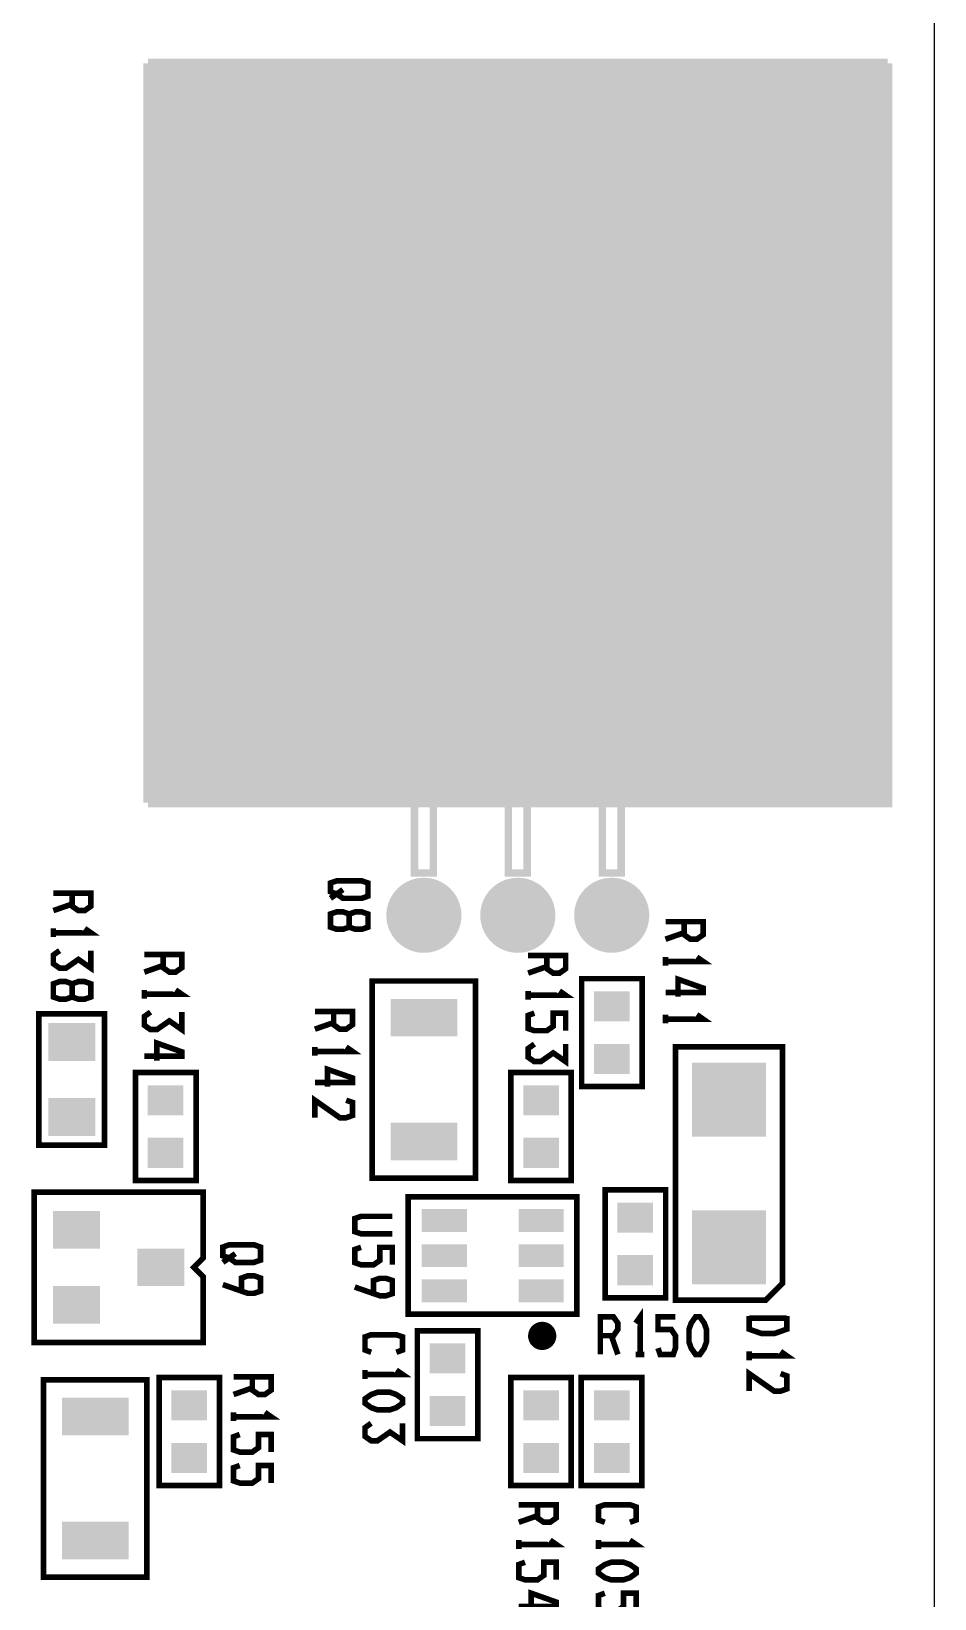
# Model space of a CAD drawing. Extents: x -8 to 204, y 99 to 321.
# Drawn here: x 69.87 to 94.3, y 151.57 to 193.97 of the extents above; entities that cross this region are included whole.
import ezdxf

# ---------------------------------------------------------------- set-up
doc = ezdxf.new("R2010")
doc.units = 0
doc.header["$MEASUREMENT"] = 0
doc.layers.get('0').update_dxf_attribs({"linetype": 'CONTINUOUS'})
for name, color, linetype in [('22-301-0_DRD', 1, 'CONTINUOUS'), ('22-301-0_SMT', 8, 'CONTINUOUS'), ('22-301-0_SST', 255, 'CONTINUOUS')]:
    doc.layers.add(name, color=color, linetype=linetype)

# ---------------------------------------------------------------- blocks, each defined once
blk = doc.blocks.new('ROUND_2')
at = {"const_width": 1.016}
blk.add_lwpolyline([(-0.508, 0, 1), (0.508, 0, 1)], format="xyb", close=True, dxfattribs=at)
blk = doc.blocks.new('RECTANGLE_4')
blk.add_solid([(0.63627, 0.51308), (0.63627, -0.51308), (-0.63627, 0.51308), (-0.63627, -0.51308)])
blk = doc.blocks.new('RECTANGLE_6')
blk.add_solid([(0.4826, 0.4064), (0.4826, -0.4064), (-0.4826, 0.4064), (-0.4826, -0.4064)])
blk = doc.blocks.new('RECTANGLE_10')
blk.add_solid([(0.9017, 0.508), (0.9017, -0.508), (-0.9017, 0.508), (-0.9017, -0.508)])
blk = doc.blocks.new('SQUARE_17')
blk.add_solid([(0.99949, 0.99949), (0.99949, -0.99949), (-0.99949, 0.99949), (-0.99949, -0.99949)])
blk = doc.blocks.new('ROUND_38')
at = {"const_width": 2.54}
blk.add_lwpolyline([(-1.27, 0, 1), (1.27, 0, 1)], format="xyb", close=True, dxfattribs=at)
blk = doc.blocks.new('RECTANGLE_39')
blk.add_solid([(0.635, 0.508), (0.635, -0.508), (-0.635, 0.508), (-0.635, -0.508)])
blk = doc.blocks.new('RECTANGLE_60')
blk.add_solid([(0.6096, 0.30988), (0.6096, -0.30988), (-0.6096, 0.30988), (-0.6096, -0.30988)])

msp = doc.modelspace()

# ---------------------------------------------------------------- linework, layer by layer
at = {"layer": '22-301-0_DRD'}
msp.add_line((94.302, 111.811), (94.302, 232.811), dxfattribs=at)
at = {"layer": '22-301-0_SMT', "const_width": 0.254}
for points in [[(73.027, 193.106), (73.027, 173.106)], [(93.027, 193.106), (73.027, 193.106)], [(93.027, 193.106), (93.027, 173.106), (73.027, 173.106)], [(93.027, 192.867), (73.027, 192.867)], [(73.128, 193.106), (73.128, 173.106)], [(73.357, 193.106), (73.357, 173.106)], [(73.586, 193.106), (73.586, 173.106)], [(73.814, 193.106), (73.814, 173.106)], [(74.043, 193.106), (74.043, 173.106)], [(74.271, 193.106), (74.271, 173.106)], [(74.5, 193.106), (74.5, 173.106)], [(74.729, 193.106), (74.729, 173.106)], [(74.957, 193.106), (74.957, 173.106)], [(75.186, 193.106), (75.186, 173.106)], [(75.414, 193.106), (75.414, 173.106)], [(75.643, 193.106), (75.643, 173.106)], [(75.872, 193.106), (75.872, 173.106)], [(76.1, 193.106), (76.1, 173.106)], [(76.329, 193.106), (76.329, 173.106)], [(76.557, 193.106), (76.557, 173.106)], [(76.786, 193.106), (76.786, 173.106)], [(77.015, 193.106), (77.015, 173.106)], [(77.243, 193.106), (77.243, 173.106)], [(77.472, 193.106), (77.472, 173.106)], [(77.7, 193.106), (77.7, 173.106)], [(77.929, 193.106), (77.929, 173.106)], [(78.158, 193.106), (78.158, 173.106)], [(78.386, 193.106), (78.386, 173.106)], [(78.615, 193.106), (78.615, 173.106)], [(78.843, 193.106), (78.843, 173.106)], [(79.072, 193.106), (79.072, 173.106)], [(79.301, 193.106), (79.301, 173.106)], [(79.529, 193.106), (79.529, 173.106)], [(79.758, 193.106), (79.758, 173.106)], [(79.986, 193.106), (79.986, 173.106)], [(80.215, 193.106), (80.215, 173.106)], [(80.444, 193.106), (80.444, 173.106)], [(80.672, 193.106), (80.672, 173.106)], [(80.901, 193.106), (80.901, 173.106)], [(81.129, 193.106), (81.129, 173.106)], [(81.358, 193.106), (81.358, 173.106)], [(81.587, 193.106), (81.587, 173.106)], [(81.815, 193.106), (81.815, 173.106)], [(82.044, 193.106), (82.044, 173.106)], [(82.272, 193.106), (82.272, 173.106)], [(82.501, 193.106), (82.501, 173.106)], [(82.73, 193.106), (82.73, 173.106)], [(82.958, 193.106), (82.958, 173.106)], [(83.187, 193.106), (83.187, 173.106)], [(83.415, 193.106), (83.415, 173.106)], [(83.644, 193.106), (83.644, 173.106)], [(83.873, 193.106), (83.873, 173.106)], [(84.101, 193.106), (84.101, 173.106)], [(84.33, 193.106), (84.33, 173.106)], [(84.558, 193.106), (84.558, 173.106)], [(84.787, 193.106), (84.787, 173.106)], [(85.016, 193.106), (85.016, 173.106)], [(85.244, 193.106), (85.244, 173.106)], [(85.473, 193.106), (85.473, 173.106)], [(85.701, 193.106), (85.701, 173.106)], [(85.93, 193.106), (85.93, 173.106)], [(86.159, 193.106), (86.159, 173.106)], [(86.387, 193.106), (86.387, 173.106)], [(86.616, 193.106), (86.616, 173.106)], [(86.844, 193.106), (86.844, 173.106)], [(87.073, 193.106), (87.073, 173.106)], [(87.302, 193.106), (87.302, 173.106)], [(87.53, 193.106), (87.53, 173.106)], [(87.759, 193.106), (87.759, 173.106)], [(87.987, 193.106), (87.987, 173.106)], [(88.216, 193.106), (88.216, 173.106)], [(88.445, 193.106), (88.445, 173.106)], [(88.673, 193.106), (88.673, 173.106)], [(88.902, 193.106), (88.902, 173.106)], [(89.13, 193.106), (89.13, 173.106)], [(89.359, 193.106), (89.359, 173.106)], [(89.588, 193.106), (89.588, 173.106)], [(89.816, 193.106), (89.816, 173.106)], [(90.045, 193.106), (90.045, 173.106)], [(90.273, 193.106), (90.273, 173.106)], [(90.502, 193.106), (90.502, 173.106)], [(90.731, 193.106), (90.731, 173.106)], [(90.959, 193.106), (90.959, 173.106)], [(91.188, 193.106), (91.188, 173.106)], [(91.416, 193.106), (91.416, 173.106)], [(91.645, 193.106), (91.645, 173.106)], [(91.874, 193.106), (91.874, 173.106)], [(92.102, 193.106), (92.102, 173.106)], [(92.331, 193.106), (92.331, 173.106)], [(92.559, 193.106), (92.559, 173.106)], [(92.788, 193.106), (92.788, 173.106)], [(93.027, 192.639), (73.027, 192.639)], [(93.027, 192.41), (73.027, 192.41)], [(93.027, 192.181), (73.027, 192.181)], [(93.027, 191.953), (73.027, 191.953)], [(93.027, 191.724), (73.027, 191.724)], [(93.027, 191.496), (73.027, 191.496)], [(93.027, 191.267), (73.027, 191.267)], [(93.027, 191.038), (73.027, 191.038)], [(93.027, 190.81), (73.027, 190.81)], [(93.027, 190.581), (73.027, 190.581)], [(93.027, 190.353), (73.027, 190.353)], [(93.027, 190.124), (73.027, 190.124)], [(93.027, 189.895), (73.027, 189.895)], [(93.027, 189.667), (73.027, 189.667)], [(93.027, 189.438), (73.027, 189.438)], [(93.027, 189.21), (73.027, 189.21)], [(93.027, 188.981), (73.027, 188.981)], [(93.027, 188.752), (73.027, 188.752)], [(93.027, 188.524), (73.027, 188.524)], [(93.027, 188.295), (73.027, 188.295)], [(93.027, 188.067), (73.027, 188.067)], [(93.027, 187.838), (73.027, 187.838)], [(93.027, 187.609), (73.027, 187.609)], [(93.027, 187.381), (73.027, 187.381)], [(93.027, 187.152), (73.027, 187.152)], [(93.027, 186.924), (73.027, 186.924)], [(93.027, 186.695), (73.027, 186.695)], [(93.027, 186.466), (73.027, 186.466)], [(93.027, 186.238), (73.027, 186.238)], [(93.027, 186.009), (73.027, 186.009)], [(93.027, 185.781), (73.027, 185.781)], [(93.027, 185.552), (73.027, 185.552)], [(93.027, 185.323), (73.027, 185.323)], [(93.027, 185.095), (73.027, 185.095)], [(93.027, 184.866), (73.027, 184.866)], [(93.027, 184.638), (73.027, 184.638)], [(93.027, 184.409), (73.027, 184.409)], [(93.027, 184.18), (73.027, 184.18)], [(93.027, 183.952), (73.027, 183.952)], [(93.027, 183.723), (73.027, 183.723)], [(93.027, 183.495), (73.027, 183.495)], [(93.027, 183.266), (73.027, 183.266)], [(93.027, 183.037), (73.027, 183.037)], [(93.027, 182.809), (73.027, 182.809)], [(93.027, 182.58), (73.027, 182.58)], [(93.027, 182.352), (73.027, 182.352)], [(93.027, 182.123), (73.027, 182.123)], [(93.027, 181.894), (73.027, 181.894)], [(93.027, 181.666), (73.027, 181.666)], [(93.027, 181.437), (73.027, 181.437)], [(93.027, 181.209), (73.027, 181.209)], [(93.027, 180.98), (73.027, 180.98)], [(93.027, 180.751), (73.027, 180.751)], [(93.027, 180.523), (73.027, 180.523)], [(93.027, 180.294), (73.027, 180.294)], [(93.027, 180.066), (73.027, 180.066)], [(93.027, 179.837), (73.027, 179.837)], [(93.027, 179.608), (73.027, 179.608)], [(93.027, 179.38), (73.027, 179.38)], [(93.027, 179.151), (73.027, 179.151)], [(93.027, 178.923), (73.027, 178.923)], [(93.027, 178.694), (73.027, 178.694)], [(93.027, 178.465), (73.027, 178.465)], [(93.027, 178.237), (73.027, 178.237)], [(93.027, 178.008), (73.027, 178.008)], [(93.027, 177.78), (73.027, 177.78)], [(93.027, 177.551), (73.027, 177.551)], [(93.027, 177.322), (73.027, 177.322)], [(93.027, 177.094), (73.027, 177.094)], [(93.027, 176.865), (73.027, 176.865)], [(93.027, 176.637), (73.027, 176.637)], [(93.027, 176.408), (73.027, 176.408)], [(93.027, 176.179), (73.027, 176.179)], [(93.027, 175.951), (73.027, 175.951)], [(93.027, 175.722), (73.027, 175.722)], [(93.027, 175.494), (73.027, 175.494)], [(93.027, 175.265), (73.027, 175.265)], [(93.027, 175.036), (73.027, 175.036)], [(93.027, 174.808), (73.027, 174.808)], [(93.027, 174.579), (73.027, 174.579)], [(93.027, 174.351), (73.027, 174.351)], [(93.027, 174.122), (73.027, 174.122)], [(93.027, 173.893), (73.027, 173.893)], [(93.027, 173.665), (73.027, 173.665)], [(93.027, 173.436), (73.027, 173.436)], [(93.027, 173.208), (73.027, 173.208)]]:
    msp.add_lwpolyline(points, dxfattribs=at)
at = {"layer": '22-301-0_SST'}
for points, const_width in [([(77.312, 191.646), (88.742, 191.646), (88.742, 189.106), (87.98, 189.106), (87.98, 187.836), (88.742, 187.836), (88.742, 175.136), (77.312, 175.136), (77.312, 187.836), (77.947, 187.836), (78.074, 187.836), (78.074, 189.106), (77.312, 189.106), (77.312, 191.646)], 0.203), ([(88.742, 185.423), (77.312, 185.423)], 0.203), ([(88.742, 184.534), (77.312, 184.534)], 0.203), ([(80.233, 175.136), (80.233, 171.199), (80.741, 171.199), (80.741, 175.136)], 0.203), ([(83.281, 175.136), (83.281, 171.199), (82.773, 171.199), (82.773, 175.136)], 0.203), ([(85.313, 175.136), (85.313, 171.199), (85.821, 171.199), (85.821, 175.136)], 0.203), ([(78.13, 170.988), (77.959, 170.929), (77.959, 170.693), (78.13, 170.632), (78.297, 170.515), (78.805, 170.515), (78.975, 170.574), (78.975, 170.929), (78.805, 170.988), (78.13, 170.988)], 0.152), ([(70.972, 170.657), (70.972, 170.302), (71.142, 170.183), (71.312, 170.183), (71.48, 170.302), (71.48, 170.657), (70.464, 170.657)], 0.152), ([(78.297, 170.751), (77.959, 170.515)], 0.152), ([(70.972, 170.36), (70.464, 170.183)], 0.152), ([(78.467, 169.735), (78.638, 169.677), (78.805, 169.677), (78.975, 169.735), (78.975, 170.091), (78.805, 170.149), (78.638, 170.149), (78.467, 170.091), (78.467, 169.735), (78.297, 169.677), (78.13, 169.677), (77.959, 169.735), (77.959, 170.091), (78.13, 170.149), (78.297, 170.149), (78.467, 170.091)], 0.152), ([(70.464, 169.464), (70.464, 169.7)], 0.152), ([(70.464, 169.583), (71.48, 169.583), (71.312, 169.7)], 0.152), ([(87.53, 169.883), (87.53, 169.527), (87.698, 169.408), (87.868, 169.408), (88.038, 169.527), (88.038, 169.883), (87.022, 169.883)], 0.152), ([(87.53, 169.586), (87.022, 169.408)], 0.152), ([(70.634, 169.1), (70.464, 168.981), (70.464, 168.745), (70.634, 168.625), (70.804, 168.625), (71.142, 168.862), (71.48, 168.625), (71.48, 169.1)], 0.152), ([(73.433, 168.994), (73.433, 168.638), (73.601, 168.519), (73.771, 168.519), (73.941, 168.638), (73.941, 168.994), (72.925, 168.994)], 0.152), ([(83.814, 168.966), (83.814, 168.61), (83.984, 168.491), (84.154, 168.491), (84.322, 168.61), (84.322, 168.966), (83.306, 168.966)], 0.152), ([(87.022, 168.689), (87.022, 168.925)], 0.152), ([(87.022, 168.808), (88.038, 168.808), (87.868, 168.925)], 0.152), ([(73.433, 168.697), (72.925, 168.519)], 0.152), ([(83.814, 168.669), (83.306, 168.491)], 0.152), ([(86.392, 165.42), (86.392, 168.341), (84.754, 168.341), (84.754, 165.42), (86.392, 165.42)], 0.152), ([(87.36, 167.851), (87.36, 168.326), (88.038, 168.087), (88.038, 167.97), (87.022, 167.97)], 0.152), ([(70.972, 167.846), (71.142, 167.787), (71.312, 167.787), (71.48, 167.846), (71.48, 168.201), (71.312, 168.262), (71.142, 168.262), (70.972, 168.201), (70.972, 167.846), (70.804, 167.787), (70.634, 167.787), (70.464, 167.846), (70.464, 168.201), (70.634, 168.262), (70.804, 168.262), (70.972, 168.201)], 0.152), ([(72.925, 167.8), (72.925, 168.036)], 0.152), ([(72.925, 167.919), (73.941, 167.919), (73.771, 168.036)], 0.152), ([(79.09, 168.278), (81.884, 168.278), (81.884, 162.944), (79.09, 162.944), (79.09, 168.278)], 0.152), ([(83.306, 167.772), (83.306, 168.008)], 0.152), ([(83.306, 167.891), (84.322, 167.891), (84.154, 168.008)], 0.152), ([(73.093, 167.437), (72.925, 167.317), (72.925, 167.081), (73.093, 166.962), (73.263, 166.962), (73.601, 167.198), (73.941, 166.962), (73.941, 167.437)], 0.152), ([(78.046, 167.449), (78.046, 167.094), (78.213, 166.974), (78.384, 166.974), (78.554, 167.094), (78.554, 167.449), (77.538, 167.449)], 0.152), ([(71.851, 163.833), (71.851, 167.389), (70.073, 167.389), (70.073, 163.833), (71.851, 163.833)], 0.152), ([(78.046, 167.152), (77.538, 166.974)], 0.152), ([(83.476, 167.409), (83.306, 167.348), (83.306, 166.992), (83.476, 166.934), (83.814, 166.934), (83.984, 167.053), (83.984, 167.409), (84.322, 167.409), (84.322, 166.934)], 0.152), ([(87.022, 167.132), (87.022, 167.368)], 0.152), ([(87.022, 167.249), (88.038, 167.249), (87.868, 167.368)], 0.152), ([(73.263, 166.124), (73.263, 166.599), (73.941, 166.36), (73.941, 166.243), (72.925, 166.243)], 0.152), ([(77.538, 166.256), (77.538, 166.492)], 0.152), ([(77.538, 166.373), (78.554, 166.373), (78.384, 166.492)], 0.152), ([(83.476, 166.571), (83.306, 166.451), (83.306, 166.215), (83.476, 166.096), (83.646, 166.096), (83.984, 166.332), (84.322, 166.096), (84.322, 166.571)], 0.152), ([(90.189, 160.099), (90.189, 166.5), (87.294, 166.5), (87.294, 159.642), (89.732, 159.642), (90.189, 160.099)], 0.152), ([(74.327, 162.88), (74.327, 165.801), (72.689, 165.801), (72.689, 162.88), (74.327, 162.88)], 0.152), ([(77.876, 165.417), (77.876, 165.89), (78.554, 165.654), (78.554, 165.534), (77.538, 165.534)], 0.152), ([(82.836, 165.801), (82.836, 162.88), (84.474, 162.88), (84.474, 165.801), (82.836, 165.801)], 0.152), ([(77.538, 164.579), (77.538, 165.052), (78.213, 164.579), (78.384, 164.579), (78.554, 164.638), (78.554, 164.993), (78.384, 165.052)], 0.152), ([(69.946, 162.563), (69.946, 158.499), (74.518, 158.499), (74.518, 160.277), (74.264, 160.531), (74.518, 160.785), (74.518, 162.563), (69.946, 162.563)], 0.152), ([(80.309, 162.436), (80.065, 162.436), (80.065, 159.261), (84.627, 159.261), (84.627, 162.436), (80.309, 162.436)], 0.152), ([(87.027, 159.705), (87.027, 162.626), (85.389, 162.626), (85.389, 159.705), (87.027, 159.705)], 0.152), ([(79.633, 161.437), (78.787, 161.437), (78.617, 161.496), (78.617, 161.851), (78.787, 161.91), (79.633, 161.91)], 0.152), ([(75.219, 161.14), (75.049, 161.079), (75.049, 160.843), (75.219, 160.785), (75.386, 160.665), (75.894, 160.665), (76.065, 160.724), (76.065, 161.079), (75.894, 161.14), (75.219, 161.14)], 0.152), ([(75.386, 160.901), (75.049, 160.665)], 0.152), ([(78.787, 161.072), (78.617, 161.013), (78.617, 160.658), (78.787, 160.599), (79.125, 160.599), (79.295, 160.716), (79.295, 161.072), (79.633, 161.072), (79.633, 160.599)], 0.152), ([(75.557, 159.885), (75.557, 160.241), (75.727, 160.302), (75.894, 160.302), (76.065, 160.241), (76.065, 159.885), (75.894, 159.827), (75.727, 159.827), (75.049, 160.063)], 0.152), ([(79.125, 159.819), (79.125, 160.175), (79.295, 160.233), (79.463, 160.233), (79.633, 160.175), (79.633, 159.819), (79.463, 159.761), (79.295, 159.761), (78.617, 159.997)], 0.152), ([(83.619, 158.973), (83.619, 158.377)], 0.152), ([(83.756, 158.973), (83.756, 158.379)], 0.152), ([(85.259, 158.681), (85.615, 158.681), (85.734, 158.852), (85.734, 159.019), (85.615, 159.189), (85.259, 159.189), (85.259, 158.173)], 0.152), ([(86.336, 158.173), (86.336, 159.189), (86.217, 159.019)], 0.152), ([(86.819, 158.344), (86.877, 158.173), (87.233, 158.173), (87.291, 158.344), (87.291, 158.681), (87.175, 158.852), (86.819, 158.852), (86.819, 159.189), (87.291, 159.189)], 0.152), ([(87.835, 158.173), (87.716, 158.344), (87.657, 158.511), (87.657, 158.852), (87.716, 159.019), (87.835, 159.189), (87.952, 159.189), (88.071, 159.019), (88.13, 158.852), (88.13, 158.511), (88.071, 158.344), (87.952, 158.173), (87.835, 158.173)], 0.152), ([(89.285, 159.212), (89.285, 158.857), (89.626, 158.737), (89.963, 158.737), (90.301, 158.857), (90.301, 159.212)], 0.152), ([(89.285, 159.154), (90.301, 159.154)], 0.152), ([(79.062, 158.232), (78.894, 158.293), (78.894, 158.648), (79.062, 158.707), (79.74, 158.707), (79.91, 158.648), (79.91, 158.293), (79.74, 158.232)], 0.152), ([(81.947, 155.895), (81.947, 158.816), (80.309, 158.816), (80.309, 155.895), (81.947, 155.895)], 0.152), ([(83.984, 158.608), (83.387, 158.608)], 0.152), ([(83.984, 158.745), (83.39, 158.745)], 0.152), ([(83.911, 158.882), (83.461, 158.882)], 0.152), ([(83.481, 158.902), (83.481, 158.448)], 0.152), ([(83.893, 158.9), (83.893, 158.45)], 0.152), ([(85.557, 158.681), (85.734, 158.173)], 0.152), ([(83.913, 158.471), (83.458, 158.471)], 0.152), ([(86.453, 158.173), (86.217, 158.173)], 0.152), ([(89.285, 158.018), (89.285, 158.255)], 0.152), ([(89.285, 158.138), (90.301, 158.138), (90.134, 158.255)], 0.152), ([(78.894, 157.513), (78.894, 157.749)], 0.152), ([(78.894, 157.632), (79.91, 157.632), (79.74, 157.749)], 0.152), ([(89.285, 157.18), (89.285, 157.655), (89.963, 157.18), (90.134, 157.18), (90.301, 157.239), (90.301, 157.594), (90.134, 157.655)], 0.152), ([(72.994, 152.149), (70.2, 152.149), (70.2, 157.483), (72.994, 157.483), (72.994, 152.149)], 0.152), ([(74.962, 154.625), (74.962, 157.546), (73.324, 157.546), (73.324, 154.625), (74.962, 154.625)], 0.152), ([(75.846, 157.564), (75.846, 157.208), (76.014, 157.089), (76.184, 157.089), (76.354, 157.208), (76.354, 157.564), (75.338, 157.564)], 0.152), ([(75.846, 157.267), (75.338, 157.089)], 0.152), ([(82.836, 157.546), (82.836, 154.625), (84.474, 154.625), (84.474, 157.546), (82.836, 157.546)], 0.152), ([(84.741, 157.546), (84.741, 154.625), (86.379, 154.625), (86.379, 157.546), (84.741, 157.546)], 0.152), ([(78.894, 156.972), (79.062, 157.089), (79.232, 157.15), (79.57, 157.15), (79.74, 157.089), (79.91, 156.972), (79.91, 156.853), (79.74, 156.733), (79.57, 156.675), (79.232, 156.675), (79.062, 156.733), (78.894, 156.853), (78.894, 156.972)], 0.152), ([(75.338, 156.37), (75.338, 156.606)], 0.152), ([(75.338, 156.489), (76.354, 156.489), (76.184, 156.606)], 0.152), ([(75.506, 156.007), (75.338, 155.946), (75.338, 155.59), (75.506, 155.532), (75.846, 155.532), (76.014, 155.651), (76.014, 156.007), (76.354, 156.007), (76.354, 155.532)], 0.152), ([(79.062, 156.312), (78.894, 156.192), (78.894, 155.956), (79.062, 155.837), (79.232, 155.837), (79.57, 156.073), (79.91, 155.837), (79.91, 156.312)], 0.152), ([(75.506, 155.169), (75.338, 155.108), (75.338, 154.752), (75.506, 154.694), (75.846, 154.694), (76.014, 154.813), (76.014, 155.169), (76.354, 155.169), (76.354, 154.694)], 0.152), ([(83.56, 154.107), (83.56, 153.751), (83.73, 153.632), (83.9, 153.632), (84.068, 153.751), (84.068, 154.107), (83.052, 154.107)], 0.152), ([(85.381, 153.632), (85.211, 153.693), (85.211, 154.048), (85.381, 154.107), (86.059, 154.107), (86.227, 154.048), (86.227, 153.693), (86.059, 153.632)], 0.152), ([(83.56, 153.81), (83.052, 153.632)], 0.152), ([(83.052, 152.913), (83.052, 153.149)], 0.152), ([(83.052, 153.032), (84.068, 153.032), (83.9, 153.149)], 0.152), ([(85.211, 152.913), (85.211, 153.149)], 0.152), ([(85.211, 153.032), (86.227, 153.032), (86.059, 153.149)], 0.152), ([(83.222, 152.55), (83.052, 152.489), (83.052, 152.133), (83.222, 152.075), (83.56, 152.075), (83.73, 152.194), (83.73, 152.55), (84.068, 152.55), (84.068, 152.075)], 0.152), ([(85.211, 152.372), (85.381, 152.489), (85.551, 152.55), (85.889, 152.55), (86.059, 152.489), (86.227, 152.372), (86.227, 152.253), (86.059, 152.133), (85.889, 152.075), (85.551, 152.075), (85.381, 152.133), (85.211, 152.253), (85.211, 152.372)], 0.152), ([(83.392, 151.237), (83.392, 151.712), (84.068, 151.473), (84.068, 151.356), (83.052, 151.356)], 0.152), ([(85.381, 151.712), (85.211, 151.651), (85.211, 151.295), (85.381, 151.237), (85.719, 151.237), (85.889, 151.356), (85.889, 151.712), (86.227, 151.712), (86.227, 151.237)], 0.152)]:
    msp.add_lwpolyline(points, dxfattribs=dict(at, const_width=const_width))
at = {"layer": '22-301-0_SST', "const_width": 0.152}
for points in [[(83.687, 158.981, 0.414214), (83.382, 158.676)], [(83.992, 158.676, 0.414214), (83.687, 158.981)], [(83.38, 158.676, 0.414214), (83.687, 158.369)], [(83.687, 158.369, 0.414214), (83.994, 158.676)]]:
    msp.add_lwpolyline(points, format="xyb", dxfattribs=at)

# ---------------------------------------------------------------- block references
at = {"layer": '22-301-0_SMT'}
for name, p in [('ROUND_38', (83.027, 189.106)), ('ROUND_2', (80.487, 170.056)), ('ROUND_2', (83.027, 170.056)), ('ROUND_2', (85.567, 170.056)), ('RECTANGLE_6', (85.567, 167.592)), ('RECTANGLE_10', (80.487, 167.287)), ('RECTANGLE_4', (70.962, 166.627)), ('RECTANGLE_6', (85.567, 166.169)), ('SQUARE_17', (88.742, 165.069)), ('RECTANGLE_6', (73.502, 165.052)), ('RECTANGLE_6', (83.662, 165.052)), ('RECTANGLE_4', (70.962, 164.595)), ('RECTANGLE_10', (80.487, 163.934)), ('RECTANGLE_6', (73.502, 163.629)), ('RECTANGLE_6', (83.662, 163.629)), ('RECTANGLE_39', (71.089, 161.547)), ('RECTANGLE_60', (81.04, 161.795)), ('RECTANGLE_60', (83.662, 161.795)), ('RECTANGLE_6', (86.202, 161.877)), ('SQUARE_17', (88.742, 161.072)), ('RECTANGLE_60', (81.04, 160.845)), ('RECTANGLE_60', (83.662, 160.845)), ('RECTANGLE_39', (73.375, 160.531)), ('RECTANGLE_6', (86.202, 160.454)), ('RECTANGLE_39', (71.089, 159.515)), ('RECTANGLE_60', (81.04, 159.896)), ('RECTANGLE_60', (83.662, 159.896)), ('RECTANGLE_6', (81.122, 158.067)), ('RECTANGLE_10', (71.597, 156.492)), ('RECTANGLE_6', (74.137, 156.797)), ('RECTANGLE_6', (81.122, 156.644)), ('RECTANGLE_6', (83.662, 156.797)), ('RECTANGLE_6', (85.567, 156.797)), ('RECTANGLE_6', (74.137, 155.374)), ('RECTANGLE_6', (83.662, 155.374)), ('RECTANGLE_6', (85.567, 155.374)), ('RECTANGLE_10', (71.597, 153.139))]:
    msp.add_blockref(name, p, dxfattribs=at)

doc.saveas('drawing.dxf')
